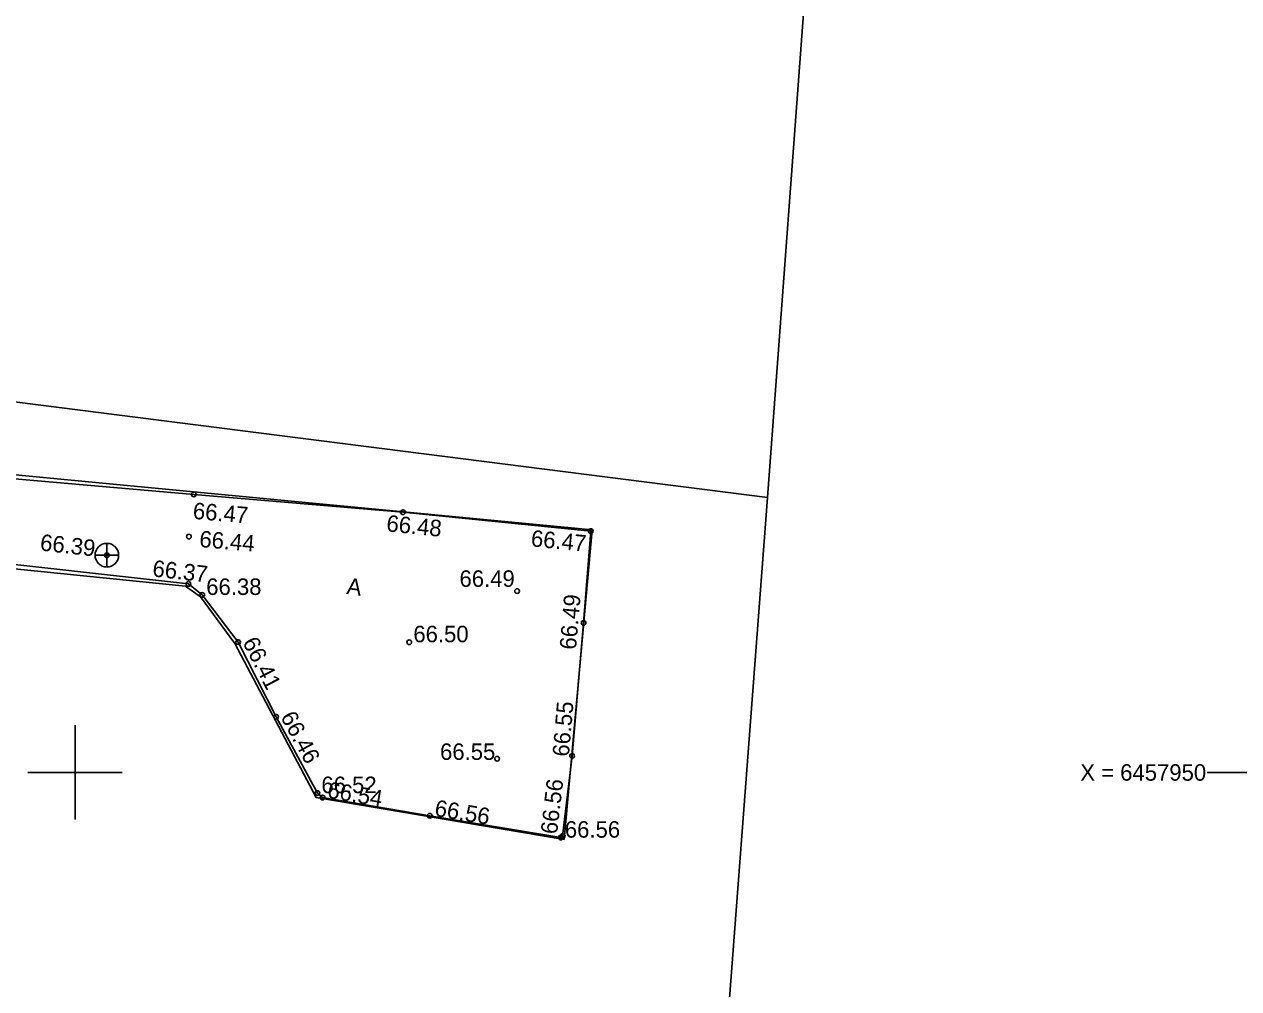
# Model space of a CAD drawing. Extents: x 642760 to 643174, y 6457809 to 6458228.
# Drawn here: x 642997.9 to 643049.3, y 6457940.8 to 6457981.7 of the extents above; entities that cross this region are included whole.
import ezdxf

# ---------------------------------------------------------------- set-up
doc = ezdxf.new("R2010")
doc.units = 0
for name, color, linetype in [('KKAEV', 7, 'Continuous'), ('KORGUS-EH2000', 7, 'Continuous'), ('MOOTKORG-EH2000', 7, 'Continuous'), ('MOOTMPUNKT', 7, 'Continuous'), ('MOOTPIIR', 7, 'Continuous'), ('PIIR', 7, 'Continuous'), ('TEE', 7, 'Continuous'), ('VORK', 7, 'Continuous')]:
    doc.layers.add(name, color=color, linetype=linetype)

msp = doc.modelspace()

# ---------------------------------------------------------------- linework, layer by layer
at = {"layer": 'KKAEV'}
for p, q in [((643001.351, 6457958.717), (643001.351, 6457959.717)), ((643000.851, 6457959.217), (643001.851, 6457959.217))]:
    msp.add_line(p, q, dxfattribs=at)
msp.add_circle((643001.351, 6457959.217), 0.5, dxfattribs=at)
at = {"layer": 'KORGUS-EH2000'}
for centre in [(643005.033, 6457961.796), (643013.902, 6457961.036), (643021.862, 6457960.24), (643004.827, 6457960.004), (643001.351, 6457959.217), (643004.807, 6457958.001), (643018.742, 6457957.693), (643021.557, 6457956.341), (643006.912, 6457955.529), (643014.171, 6457955.526), (643008.521, 6457952.364), (643017.895, 6457950.582), (643021.072, 6457950.701), (643010.492, 6457948.934), (643015.039, 6457948.164), (643020.672, 6457947.303)]:
    msp.add_circle(centre, 0.1, dxfattribs=at)
at = {"layer": 'MOOTMPUNKT'}
for centre in [(643005.392, 6457957.533), (643010.273, 6457949.127), (643020.594, 6457947.237)]:
    msp.add_circle(centre, 0.1, dxfattribs=at)
at = {"layer": 'MOOTPIIR'}
msp.add_lwpolyline([(642978.92, 6457964.4), (643021.922, 6457960.29), (643020.733, 6457947.159), (643010.225, 6457948.935), (643006.77, 6457955.468), (643005.327, 6457957.45), (643004.683, 6457957.903), (642978.722, 6457960.528)], dxfattribs=at)
at = {"layer": 'PIIR'}
for points in [[(642984.83, 6458009.15), (643032.33, 6458001.79), (643029.36, 6457961.66), (642978.63, 6457968.11)], [(642978.63, 6457968.11), (643029.36, 6457961.66), (643026.33, 6457921.77), (642972.62, 6457928.34)]]:
    msp.add_lwpolyline(points, close=True, dxfattribs=at)
at = {"layer": 'TEE'}
msp.add_lwpolyline([(642995.023, 6457959.095), (643004.807, 6457958.001), (643005.392, 6457957.533), (643006.912, 6457955.529), (643008.521, 6457952.364), (643010.273, 6457949.127), (643010.492, 6457948.934), (643015.039, 6457948.164), (643020.594, 6457947.237), (643020.672, 6457947.303), (643021.072, 6457950.701), (643021.557, 6457956.341), (643021.862, 6457960.24), (643013.902, 6457961.036), (643005.033, 6457961.796), (642995.335, 6457962.636)], dxfattribs=at)
at = {"layer": 'VORK'}
for p, q in [((643000, 6457952), (643000, 6457948)), ((642998, 6457950), (643002, 6457950)), ((643048, 6457950), (643052, 6457950))]:
    msp.add_line(p, q, dxfattribs=at)

# ---------------------------------------------------------------- texts
at = {"layer": 'KORGUS-EH2000'}
for s, rotation, p in [('66.47', 355.1022, (643004.976, 6457960.761)), ('66.48', 354.2894, (643013.179, 6457960.23)), ('66.44', 355.1022, (643005.251, 6457959.565)), ('66.47', 354.2894, (643019.304, 6457959.595)), ('66.39', 353.62, (642998.495, 6457959.42)), ('66.37', 353.62, (643003.259, 6457958.319)), ('66.49', 85.0851, (643021.236, 6457955.191)), ('66.41', 296.9475, (643007.084, 6457955.526)), ('66.55', 85.0851, (643020.934, 6457950.652)), ('66.46', 298.4241, (643008.693, 6457952.361)), ('66.54', 350.3886, (643010.664, 6457948.931)), ('66.56', 83.2862, (643020.431, 6457947.357)), ('66.56', 350.526, (643015.211, 6457948.161))]:
    msp.add_text(s, height=0.7, rotation=rotation, dxfattribs=at).set_placement(p)
for s, p in [('66.49', (643016.299, 6457957.874)), ('66.50', (643014.343, 6457955.523)), ('66.55', (643015.475, 6457950.533))]:
    msp.add_text(s, height=0.7, dxfattribs=at).set_placement(p)
at = {"layer": 'MOOTKORG-EH2000'}
for s, p in [('66.38', (643005.564, 6457957.53)), ('66.52', (643010.445, 6457949.124)), ('66.56', (643020.766, 6457947.234))]:
    msp.add_text(s, height=0.7, dxfattribs=at).set_placement(p)
at = {"layer": 'TEE'}
msp.add_text('A', height=0.7, rotation=352.5147, dxfattribs=at).set_placement((643011.489, 6457957.574))
at = {"layer": 'VORK'}
msp.add_text('X = 6457950', height=0.7, dxfattribs=at).set_placement((643042.615, 6457949.65))

doc.saveas('drawing.dxf')
